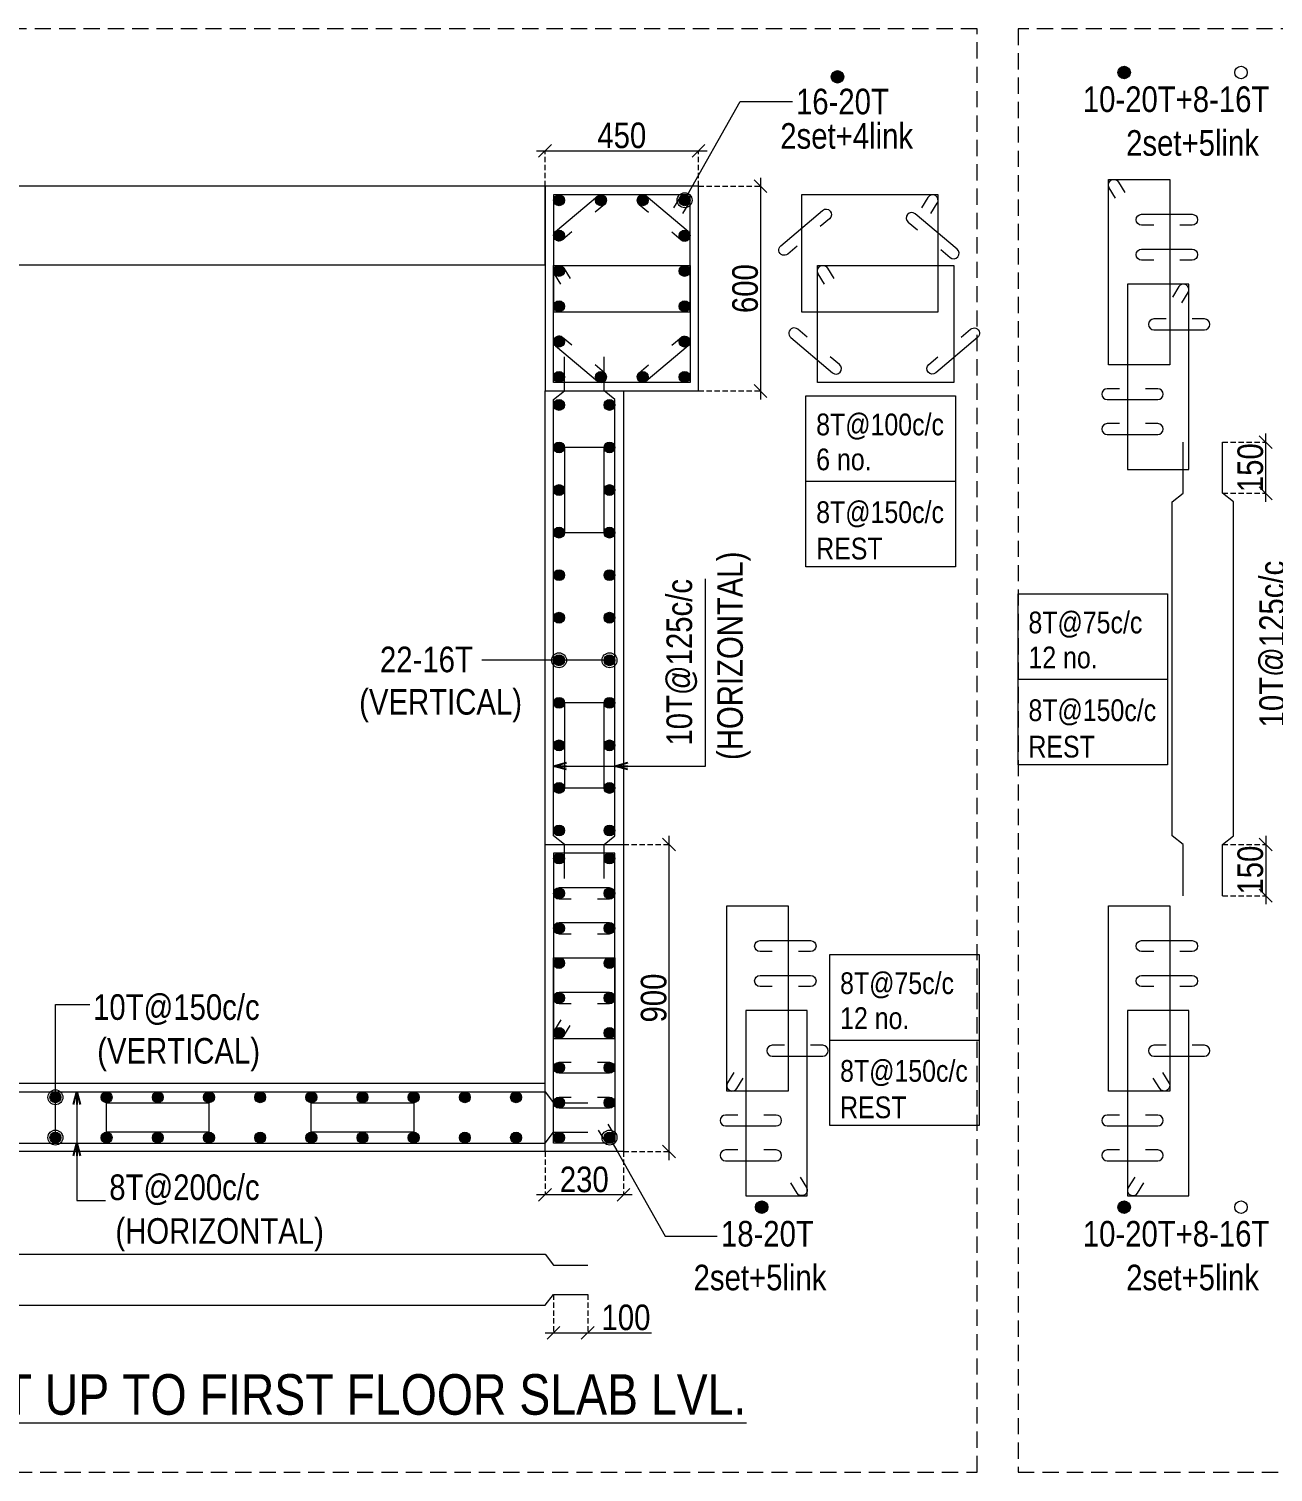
# Model space of a CAD drawing. Header units: millimetres. Extents: x 1112055 to 3390982, y -148532 to 766891.
# Drawn here: x 2249889 to 2264477, y 162042 to 178964 of the extents above; entities that cross this region are included whole.
import ezdxf

# ---------------------------------------------------------------- set-up
doc = ezdxf.new("R2010")
doc.units = ezdxf.units.MM
doc.header["$PDMODE"] = 35
doc.header["$PDSIZE"] = -25
doc.linetypes.add('DASHED2', pattern=[0.375, 0.25, -0.125])
doc.linetypes.add('Hidden', pattern=[9.525, 6.35, -3.175])
for name, color, linetype, lineweight in [('B COL. SIZE DIM', 220, 'Continuous', 25), ('B COLUMN', 1, 'Hidden', 9), ('B P.C.C', 251, 'Continuous', 0), ('B STEEL', 34, 'Continuous', 15), ('B STEEL TEXT', 7, 'Continuous', 15), ('B TITLE BLOCK', 250, 'Continuous', 0)]:
    doc.layers.add(name, color=color, linetype=linetype, lineweight=lineweight)
doc.styles.add('ARIAL', font='arial.ttf')
doc.styles.add('dim inside', font='romans.shx', dxfattribs={"width": 0.8, "height": 125})
doc.styles.add('SWINC', font='swissc.ttf')
doc.dimstyles.new('DIM 1', dxfattribs={"dimscale": 0, "dimtxt": 230, "dimasz": 150, "dimexe": 0.18, "dimexo": 0.0625, "dimgap": 0.5, "dimtad": 1, "dimdec": 0, "dimzin": 0, "dimdsep": 46, "dimtxsty": 'ARIAL', "dimblk": 'OBLIQUE', "dimcen": 6, "dimse1": 1, "dimse2": 1, "dimclrd": 256, "dimclrt": 256, "dimadec": 0, "dimazin": 2, "dimtfac": 0.75, "dimtdec": 0, "dimtix": 1, "dimtofl": 0, "dimtmove": 1, "dimatfit": 3, "dimldrblk": 'OPEN30', "dimfxl": 0.18, "dimfrac": 1, "dimtolj": 1, "dimtzin": 0, "dimlwd": -1, "dimarcsym": 0})
doc.dimstyles.new('dim inside', dxfattribs={"dimtxt": 125, "dimasz": 100, "dimexe": 0, "dimexo": 0, "dimgap": 10, "dimtad": 0, "dimdec": 0, "dimzin": 0, "dimdsep": 46, "dimtxsty": 'dim inside', "dimblk": 'SMALL', "dimcen": 0.09, "dimadec": 0, "dimazin": 0, "dimtfac": 1, "dimtdec": 0, "dimtofl": 0, "dimtmove": 0, "dimatfit": 3, "dimfxl": 1, "dimtolj": 1, "dimtzin": 0, "dimarcsym": 2})

# ---------------------------------------------------------------- blocks, each defined once
blk = doc.blocks.new('_Oblique')
at = {"color": 0, "linetype": 'ByBlock', "lineweight": -2}
blk.add_line((-0.5, -0.5), (0.5, 0.5), dxfattribs=at)
blk = doc.blocks.new('*D197')
at = {"layer": 'B COL. SIZE DIM', "color": 250, "linetype": 'DASHED2', "lineweight": 9, "ltscale": 250, "transparency": 16777216}
for p, q in [((2255941, 165801), (2255941, 165294)), ((2256861, 165801), (2256861, 165294))]:
    blk.add_line(p, q, dxfattribs=at)
at = {"layer": 'B COL. SIZE DIM', "color": 250, "lineweight": 9, "ltscale": 250, "transparency": 16777216}
blk.add_line((2256961, 165294), (2255841, 165294), dxfattribs=at)
at = {"layer": 'Defpoints', "color": 0, "ltscale": 250, "transparency": 16777216}
for p in [(2255941, 165801), (2256861, 165801), (2255941, 165294)]:
    blk.add_point(p, dxfattribs=at)
at = {"layer": 'B COL. SIZE DIM', "color": 250, "lineweight": 9, "ltscale": 250, "transparency": 16777216, "xscale": 150, "yscale": 150, "zscale": 150, "rotation": 180}
blk.add_blockref('_Oblique', (2255941, 165294), dxfattribs=at)
at = {"layer": 'B COL. SIZE DIM', "color": 250, "lineweight": 9, "ltscale": 250, "transparency": 16777216, "xscale": 150, "yscale": 150, "zscale": 150}
blk.add_blockref('_Oblique', (2256861, 165294), dxfattribs=at)
at = {"layer": 'B COL. SIZE DIM', "color": 6, "ltscale": 250, "transparency": 16777216, "insert": (2256401, 165473), "char_height": 300, "attachment_point": 5, "style": 'SWINC'}
blk.add_mtext('\\A1;230', dxfattribs=at)
blk = doc.blocks.new('*D198')
at = {"layer": 'B COL. SIZE DIM', "color": 250, "linetype": 'DASHED2', "lineweight": 9, "ltscale": 250, "transparency": 16777216}
for p, q in [((2256861, 169401), (2257395, 169401)), ((2256861, 165801), (2257395, 165801))]:
    blk.add_line(p, q, dxfattribs=at)
at = {"layer": 'B COL. SIZE DIM', "color": 250, "lineweight": 9, "ltscale": 250, "transparency": 16777216}
blk.add_line((2257395, 165701), (2257395, 169501), dxfattribs=at)
at = {"layer": 'Defpoints', "color": 0, "ltscale": 250, "transparency": 16777216}
for p in [(2256861, 169401), (2257395, 169401), (2256861, 165801)]:
    blk.add_point(p, dxfattribs=at)
at = {"layer": 'B COL. SIZE DIM', "color": 250, "lineweight": 9, "ltscale": 250, "transparency": 16777216, "xscale": 150, "yscale": 150, "zscale": 150}
for p, rotation in [((2257395, 169401), 90), ((2257395, 165801), 270)]:
    blk.add_blockref('_Oblique', p, dxfattribs=dict(at, rotation=rotation))
at = {"layer": 'B COL. SIZE DIM', "color": 6, "ltscale": 250, "transparency": 16777216, "insert": (2257216, 167601), "char_height": 300, "attachment_point": 5, "rotation": 90, "style": 'SWINC'}
blk.add_mtext('\\A1;900', dxfattribs=at)
blk = doc.blocks.new('*D423')
at = {"layer": 'B COL. SIZE DIM', "color": 250, "lineweight": 9, "ltscale": 250, "transparency": 16777216}
blk.add_line((2255841, 177535), (2257841, 177535), dxfattribs=at)
at = {"layer": 'B COL. SIZE DIM', "color": 250, "linetype": 'DASHED2', "lineweight": 9, "ltscale": 250, "transparency": 16777216}
for p, q in [((2255941, 177119), (2255941, 177535)), ((2257741, 177119), (2257741, 177535))]:
    blk.add_line(p, q, dxfattribs=at)
at = {"layer": 'Defpoints', "color": 0, "ltscale": 250, "transparency": 16777216}
for p in [(2257741, 177535), (2255941, 177119), (2257741, 177119)]:
    blk.add_point(p, dxfattribs=at)
at = {"layer": 'B COL. SIZE DIM', "color": 250, "lineweight": 9, "ltscale": 250, "transparency": 16777216, "xscale": 150, "yscale": 150, "zscale": 150, "rotation": 180}
blk.add_blockref('_Oblique', (2255941, 177535), dxfattribs=at)
at = {"layer": 'B COL. SIZE DIM', "color": 250, "lineweight": 9, "ltscale": 250, "transparency": 16777216, "xscale": 150, "yscale": 150, "zscale": 150}
blk.add_blockref('_Oblique', (2257741, 177535), dxfattribs=at)
at = {"layer": 'B COL. SIZE DIM', "color": 6, "ltscale": 250, "transparency": 16777216, "insert": (2256841, 177714), "char_height": 300, "attachment_point": 5, "style": 'SWINC'}
blk.add_mtext('\\A1;450', dxfattribs=at)
blk = doc.blocks.new('*D424')
at = {"layer": 'B COL. SIZE DIM', "color": 250, "lineweight": 9, "ltscale": 250, "transparency": 16777216}
blk.add_line((2258467, 177219), (2258467, 174619), dxfattribs=at)
at = {"layer": 'B COL. SIZE DIM', "color": 250, "linetype": 'DASHED2', "lineweight": 9, "ltscale": 250, "transparency": 16777216}
for p, q in [((2257741, 177119), (2258467, 177119)), ((2257741, 174719), (2258467, 174719))]:
    blk.add_line(p, q, dxfattribs=at)
at = {"layer": 'Defpoints', "color": 0, "ltscale": 250, "transparency": 16777216}
for p in [(2257741, 177119), (2257741, 174719), (2258467, 174719)]:
    blk.add_point(p, dxfattribs=at)
at = {"layer": 'B COL. SIZE DIM', "color": 250, "lineweight": 9, "ltscale": 250, "transparency": 16777216, "xscale": 150, "yscale": 150, "zscale": 150}
for p, rotation in [((2258467, 177119), 90), ((2258467, 174719), 270)]:
    blk.add_blockref('_Oblique', p, dxfattribs=dict(at, rotation=rotation))
at = {"layer": 'B COL. SIZE DIM', "color": 6, "ltscale": 250, "transparency": 16777216, "insert": (2258288, 175919), "char_height": 300, "attachment_point": 5, "rotation": 90, "style": 'SWINC'}
blk.add_mtext('\\A1;600', dxfattribs=at)
blk = doc.blocks.new('_Open30')
at = {"color": 0, "linetype": 'ByBlock', "lineweight": -2}
for p, q in [((-1, 0.27), (0, 0)), ((0, 0), (-1, -0.27)), ((0, 0), (-1, 0))]:
    blk.add_line(p, q, dxfattribs=at)
blk = doc.blocks.new('*D199')
at = {"layer": 'B COL. SIZE DIM', "color": 250, "linetype": 'DASHED2', "lineweight": 9, "ltscale": 250, "transparency": 16777216}
for p, q in [((2256041, 164127), (2256041, 163676)), ((2256441, 164127), (2256441, 163676))]:
    blk.add_line(p, q, dxfattribs=at)
at = {"layer": 'B COL. SIZE DIM', "color": 250, "lineweight": 9, "ltscale": 250, "transparency": 16777216}
for p, q in [((2255941, 163676), (2256441, 163676)), ((2256441, 163676), (2257189, 163676))]:
    blk.add_line(p, q, dxfattribs=at)
at = {"layer": 'Defpoints', "color": 0, "ltscale": 250, "transparency": 16777216}
for p in [(2256041, 164127), (2256441, 164127), (2256441, 163676)]:
    blk.add_point(p, dxfattribs=at)
at = {"layer": 'B COL. SIZE DIM', "color": 250, "lineweight": 9, "ltscale": 250, "transparency": 16777216, "xscale": 150, "yscale": 150, "zscale": 150, "rotation": 180}
blk.add_blockref('_Oblique', (2256041, 163676), dxfattribs=at)
at = {"layer": 'B COL. SIZE DIM', "color": 250, "lineweight": 9, "ltscale": 250, "transparency": 16777216, "xscale": 150, "yscale": 150, "zscale": 150}
blk.add_blockref('_Oblique', (2256441, 163676), dxfattribs=at)
at = {"layer": 'B COL. SIZE DIM', "color": 6, "ltscale": 250, "transparency": 16777216, "insert": (2256890, 163855), "char_height": 300, "attachment_point": 5, "style": 'SWINC'}
blk.add_mtext('\\A1;100', dxfattribs=at)
blk = doc.blocks.new('*D190')
at = {"layer": 'B COL. SIZE DIM', "color": 250, "linetype": 'DASHED2', "lineweight": 9, "ltscale": 250, "transparency": 16777216}
for p, q in [((2263885, 169401), (2264390, 169401)), ((2263885, 168801), (2264390, 168801))]:
    blk.add_line(p, q, dxfattribs=at)
at = {"layer": 'B COL. SIZE DIM', "color": 250, "lineweight": 9, "ltscale": 250, "transparency": 16777216}
blk.add_line((2264390, 169501), (2264390, 168701), dxfattribs=at)
at = {"layer": 'Defpoints', "color": 0, "ltscale": 250, "transparency": 16777216}
for p in [(2263885, 169401), (2263885, 168801), (2264390, 168801)]:
    blk.add_point(p, dxfattribs=at)
at = {"layer": 'B COL. SIZE DIM', "color": 250, "lineweight": 9, "ltscale": 250, "transparency": 16777216, "xscale": 150, "yscale": 150, "zscale": 150}
for p, rotation in [((2264390, 169401), 90), ((2264390, 168801), 270)]:
    blk.add_blockref('_Oblique', p, dxfattribs=dict(at, rotation=rotation))
at = {"layer": 'B COL. SIZE DIM', "color": 6, "ltscale": 250, "transparency": 16777216, "insert": (2264211, 169101), "char_height": 300, "attachment_point": 5, "rotation": 90, "style": 'SWINC'}
blk.add_mtext('\\A1;150', dxfattribs=at)
blk = doc.blocks.new('*D191')
at = {"layer": 'B COL. SIZE DIM', "color": 250, "lineweight": 9, "ltscale": 250, "transparency": 16777216}
blk.add_line((2264390, 173419), (2264390, 174219), dxfattribs=at)
at = {"layer": 'B COL. SIZE DIM', "color": 250, "linetype": 'DASHED2', "lineweight": 9, "ltscale": 250, "transparency": 16777216}
for p, q in [((2263885, 174119), (2264390, 174119)), ((2263885, 173519), (2264390, 173519))]:
    blk.add_line(p, q, dxfattribs=at)
at = {"layer": 'Defpoints', "color": 0, "ltscale": 250, "transparency": 16777216}
for p in [(2263885, 174119), (2264390, 174119), (2263885, 173519)]:
    blk.add_point(p, dxfattribs=at)
at = {"layer": 'B COL. SIZE DIM', "color": 250, "lineweight": 9, "ltscale": 250, "transparency": 16777216, "xscale": 150, "yscale": 150, "zscale": 150}
for p, rotation in [((2264390, 174119), 90), ((2264390, 173519), 270)]:
    blk.add_blockref('_Oblique', p, dxfattribs=dict(at, rotation=rotation))
at = {"layer": 'B COL. SIZE DIM', "color": 6, "ltscale": 250, "transparency": 16777216, "insert": (2264211, 173819), "char_height": 300, "attachment_point": 5, "rotation": 90, "style": 'SWINC'}
blk.add_mtext('\\A1;150', dxfattribs=at)

msp = doc.modelspace()

# ---------------------------------------------------------------- hatches: boundary and pattern name
at = {"layer": 'B STEEL', "lineweight": 13}
h = msp.add_hatch(color=256, dxfattribs=at)
h.dxf.hatch_style = 1
edge = h.paths.add_edge_path()
edge.add_arc((2259370.5, 178401.7), 73.3, 0, 360)
h = msp.add_hatch(color=256, dxfattribs=at)
h.dxf.hatch_style = 1
edge = h.paths.add_edge_path()
edge.add_arc((2262730.1, 178452), 73.3, 0, 360)
at = {"layer": 'B STEEL', "lineweight": 9, "ltscale": 0.5}
h = msp.add_hatch(color=34, dxfattribs=at)
edge = h.paths.add_edge_path()
edge.add_arc((2256105.2, 176955.3), 64, 360, 720, ccw=False)
h = msp.add_hatch(color=34, dxfattribs=at)
edge = h.paths.add_edge_path()
edge.add_arc((2256595.8, 176955.3), 64, -180, 180)
h = msp.add_hatch(color=34, dxfattribs=at)
edge = h.paths.add_edge_path()
edge.add_arc((2257086.5, 176955.3), 64, -180, 180)
h = msp.add_hatch(color=34, dxfattribs=at)
edge = h.paths.add_edge_path()
edge.add_arc((2257577.1, 176955.3), 64, -180, 180)
h = msp.add_hatch(color=34, dxfattribs=at)
edge = h.paths.add_edge_path()
edge.add_arc((2256105.2, 176540.9), 64, -360, 0)
h = msp.add_hatch(color=34, dxfattribs=at)
edge = h.paths.add_edge_path()
edge.add_arc((2257577.1, 176540.9), 64, 180, 540, ccw=False)
h = msp.add_hatch(color=34, dxfattribs=at)
edge = h.paths.add_edge_path()
edge.add_arc((2256105.2, 176126.5), 64, -360, 0)
h = msp.add_hatch(color=34, dxfattribs=at)
edge = h.paths.add_edge_path()
edge.add_arc((2257577.1, 176126.5), 64, 180, 540, ccw=False)
h = msp.add_hatch(color=34, dxfattribs=at)
edge = h.paths.add_edge_path()
edge.add_arc((2256105.2, 175712.2), 64, -360, 0)
h = msp.add_hatch(color=34, dxfattribs=at)
edge = h.paths.add_edge_path()
edge.add_arc((2257577.1, 175712.2), 64, 180, 540, ccw=False)
h = msp.add_hatch(color=34, dxfattribs=at)
edge = h.paths.add_edge_path()
edge.add_arc((2256105.2, 175297.8), 64, -360, 0)
h = msp.add_hatch(color=34, dxfattribs=at)
edge = h.paths.add_edge_path()
edge.add_arc((2257577.1, 175297.8), 64, 180, 540, ccw=False)
h = msp.add_hatch(color=34, dxfattribs=at)
edge = h.paths.add_edge_path()
edge.add_arc((2256105.2, 174883.4), 64, -360, 0)
h = msp.add_hatch(color=34, dxfattribs=at)
edge = h.paths.add_edge_path()
edge.add_arc((2256595.8, 174883.4), 64, 180, 540, ccw=False)
h = msp.add_hatch(color=34, dxfattribs=at)
edge = h.paths.add_edge_path()
edge.add_arc((2257086.5, 174883.4), 64, 180, 540, ccw=False)
h = msp.add_hatch(color=34, dxfattribs=at)
edge = h.paths.add_edge_path()
edge.add_arc((2257577.1, 174883.4), 64, 180, 540, ccw=False)
h = msp.add_hatch(color=34, dxfattribs=at)
edge = h.paths.add_edge_path()
edge.add_arc((2256105.2, 174555.3), 64, -360, 0)
h = msp.add_hatch(color=34, dxfattribs=at)
edge = h.paths.add_edge_path()
edge.add_arc((2256697.1, 174555.3), 64, 180, 540, ccw=False)
h = msp.add_hatch(color=34, dxfattribs=at)
edge = h.paths.add_edge_path()
edge.add_arc((2256105.2, 174056.3), 64, 360, 720, ccw=False)
h = msp.add_hatch(color=34, dxfattribs=at)
edge = h.paths.add_edge_path()
edge.add_arc((2256697.1, 174056.3), 64, -180, 180)
h = msp.add_hatch(color=34, dxfattribs=at)
edge = h.paths.add_edge_path()
edge.add_arc((2256105.2, 173557.3), 64, 360, 720, ccw=False)
h = msp.add_hatch(color=34, dxfattribs=at)
edge = h.paths.add_edge_path()
edge.add_arc((2256697.1, 173557.3), 64, -180, 180)
h = msp.add_hatch(color=34, dxfattribs=at)
edge = h.paths.add_edge_path()
edge.add_arc((2256105.2, 173058.3), 64, 360, 720, ccw=False)
h = msp.add_hatch(color=34, dxfattribs=at)
edge = h.paths.add_edge_path()
edge.add_arc((2256697.1, 173058.3), 64, -180, 180)
h = msp.add_hatch(color=34, dxfattribs=at)
edge = h.paths.add_edge_path()
edge.add_arc((2256105.2, 172559.3), 64, 360, 720, ccw=False)
h = msp.add_hatch(color=34, dxfattribs=at)
edge = h.paths.add_edge_path()
edge.add_arc((2256697.1, 172559.3), 64, -180, 180)
h = msp.add_hatch(color=34, dxfattribs=at)
edge = h.paths.add_edge_path()
edge.add_arc((2256105.2, 172060.3), 64, 360, 720, ccw=False)
h = msp.add_hatch(color=34, dxfattribs=at)
edge = h.paths.add_edge_path()
edge.add_arc((2256697.1, 172060.3), 64, -180, 180)
h = msp.add_hatch(color=34, dxfattribs=at)
edge = h.paths.add_edge_path()
edge.add_arc((2256105.2, 171561.3), 64, 360, 720, ccw=False)
h = msp.add_hatch(color=34, dxfattribs=at)
edge = h.paths.add_edge_path()
edge.add_arc((2256697.1, 171561.3), 64, -180, 180)
h = msp.add_hatch(color=34, dxfattribs=at)
edge = h.paths.add_edge_path()
edge.add_arc((2256105.2, 171062.3), 64, 360, 720, ccw=False)
h = msp.add_hatch(color=34, dxfattribs=at)
edge = h.paths.add_edge_path()
edge.add_arc((2256697.1, 171062.3), 64, -180, 180)
h = msp.add_hatch(color=34, dxfattribs=at)
edge = h.paths.add_edge_path()
edge.add_arc((2256105.2, 170563.4), 64, 360, 720, ccw=False)
h = msp.add_hatch(color=34, dxfattribs=at)
edge = h.paths.add_edge_path()
edge.add_arc((2256697.1, 170563.4), 64, -180, 180)
h = msp.add_hatch(color=34, dxfattribs=at)
edge = h.paths.add_edge_path()
edge.add_arc((2256105.2, 170064.4), 64, 360, 720, ccw=False)
h = msp.add_hatch(color=34, dxfattribs=at)
edge = h.paths.add_edge_path()
edge.add_arc((2256697.1, 170064.4), 64, -180, 180)
h = msp.add_hatch(color=34, dxfattribs=at)
edge = h.paths.add_edge_path()
edge.add_arc((2256105.2, 169565.4), 64, 360, 720, ccw=False)
h = msp.add_hatch(color=34, dxfattribs=at)
edge = h.paths.add_edge_path()
edge.add_arc((2256697.1, 169565.4), 64, -180, 180)
h = msp.add_hatch(color=34, dxfattribs=at)
edge = h.paths.add_edge_path()
edge.add_arc((2256105.2, 169237.3), 64, 360, 720, ccw=False)
h = msp.add_hatch(color=34, dxfattribs=at)
edge = h.paths.add_edge_path()
edge.add_arc((2256697.1, 169237.3), 64, -180, 180)
at = {"layer": 'B STEEL', "lineweight": 30}
h = msp.add_hatch(color=34, dxfattribs=at)
edge = h.paths.add_edge_path()
edge.add_arc((2256105.2, 168828.3), 64, 0, 360)
h = msp.add_hatch(color=34, dxfattribs=at)
edge = h.paths.add_edge_path()
edge.add_arc((2256697.1, 168828.3), 64, 0, 360)
h = msp.add_hatch(color=34, dxfattribs=at)
edge = h.paths.add_edge_path()
edge.add_arc((2256105.2, 168419.3), 64, 0, 360)
h = msp.add_hatch(color=34, dxfattribs=at)
edge = h.paths.add_edge_path()
edge.add_arc((2256697.1, 168419.3), 64, 0, 360)
h = msp.add_hatch(color=34, dxfattribs=at)
edge = h.paths.add_edge_path()
edge.add_arc((2256105.2, 168010.3), 64, 0, 360)
h = msp.add_hatch(color=34, dxfattribs=at)
edge = h.paths.add_edge_path()
edge.add_arc((2256697.1, 168010.3), 64, 0, 360)
h = msp.add_hatch(color=34, dxfattribs=at)
edge = h.paths.add_edge_path()
edge.add_arc((2256105.2, 167601.3), 64, 0, 360)
h = msp.add_hatch(color=34, dxfattribs=at)
edge = h.paths.add_edge_path()
edge.add_arc((2256697.1, 167601.3), 64, 0, 360)
h = msp.add_hatch(color=34, dxfattribs=at)
edge = h.paths.add_edge_path()
edge.add_arc((2256105.2, 167192.3), 64, 0, 360)
h = msp.add_hatch(color=34, dxfattribs=at)
edge = h.paths.add_edge_path()
edge.add_arc((2256697.1, 167192.3), 64, 0, 360)
h = msp.add_hatch(color=34, dxfattribs=at)
edge = h.paths.add_edge_path()
edge.add_arc((2256105.2, 166783.3), 64, 0, 360)
h = msp.add_hatch(color=34, dxfattribs=at)
edge = h.paths.add_edge_path()
edge.add_arc((2256697.1, 166783.3), 64, 0, 360)
at = {"layer": 'B STEEL', "lineweight": 9, "ltscale": 0.5}
h = msp.add_hatch(color=34, dxfattribs=at)
edge = h.paths.add_edge_path()
edge.add_arc((2250201.1, 166437.3), 64, 180, 540, ccw=False)
h = msp.add_hatch(color=34, dxfattribs=at)
edge = h.paths.add_edge_path()
edge.add_arc((2250801.1, 166437.3), 64, 0, 360)
h = msp.add_hatch(color=34, dxfattribs=at)
edge = h.paths.add_edge_path()
edge.add_arc((2251401.1, 166437.3), 64, 0, 360)
h = msp.add_hatch(color=34, dxfattribs=at)
edge = h.paths.add_edge_path()
edge.add_arc((2252001.1, 166437.3), 64, 180, 540, ccw=False)
h = msp.add_hatch(color=34, dxfattribs=at)
edge = h.paths.add_edge_path()
edge.add_arc((2252601.1, 166437.3), 64, 0, 360)
h = msp.add_hatch(color=34, dxfattribs=at)
edge = h.paths.add_edge_path()
edge.add_arc((2253201.1, 166437.3), 64, 0, 360)
h = msp.add_hatch(color=34, dxfattribs=at)
edge = h.paths.add_edge_path()
edge.add_arc((2253801.1, 166437.3), 64, 0, 360)
h = msp.add_hatch(color=34, dxfattribs=at)
edge = h.paths.add_edge_path()
edge.add_arc((2254401.1, 166437.3), 64, 0, 360)
h = msp.add_hatch(color=34, dxfattribs=at)
edge = h.paths.add_edge_path()
edge.add_arc((2255001.1, 166437.3), 64, 0, 360)
h = msp.add_hatch(color=34, dxfattribs=at)
edge = h.paths.add_edge_path()
edge.add_arc((2255601.1, 166437.3), 64, 0, 360)
at = {"layer": 'B STEEL', "lineweight": 30}
h = msp.add_hatch(color=34, dxfattribs=at)
edge = h.paths.add_edge_path()
edge.add_arc((2256105.2, 166374.4), 64, 0, 360)
h = msp.add_hatch(color=34, dxfattribs=at)
edge = h.paths.add_edge_path()
edge.add_arc((2256697.1, 166374.4), 64, 0, 360)
at = {"layer": 'B STEEL', "lineweight": 9, "ltscale": 0.5}
h = msp.add_hatch(color=34, dxfattribs=at)
edge = h.paths.add_edge_path()
edge.add_arc((2250201.1, 165965.4), 64, 180, 540, ccw=False)
h = msp.add_hatch(color=34, dxfattribs=at)
edge = h.paths.add_edge_path()
edge.add_arc((2250801.1, 165965.4), 64, 0, 360)
h = msp.add_hatch(color=34, dxfattribs=at)
edge = h.paths.add_edge_path()
edge.add_arc((2251401.1, 165965.4), 64, 0, 360)
h = msp.add_hatch(color=34, dxfattribs=at)
edge = h.paths.add_edge_path()
edge.add_arc((2252001.1, 165965.4), 64, 180, 540, ccw=False)
h = msp.add_hatch(color=34, dxfattribs=at)
edge = h.paths.add_edge_path()
edge.add_arc((2252601.1, 165965.4), 64, 0, 360)
h = msp.add_hatch(color=34, dxfattribs=at)
edge = h.paths.add_edge_path()
edge.add_arc((2253201.1, 165965.4), 64, 0, 360)
h = msp.add_hatch(color=34, dxfattribs=at)
edge = h.paths.add_edge_path()
edge.add_arc((2253801.1, 165965.4), 64, 0, 360)
h = msp.add_hatch(color=34, dxfattribs=at)
edge = h.paths.add_edge_path()
edge.add_arc((2254401.1, 165965.4), 64, 0, 360)
h = msp.add_hatch(color=34, dxfattribs=at)
edge = h.paths.add_edge_path()
edge.add_arc((2255001.1, 165965.4), 64, 0, 360)
h = msp.add_hatch(color=34, dxfattribs=at)
edge = h.paths.add_edge_path()
edge.add_arc((2255601.1, 165965.4), 64, 0, 360)
h = msp.add_hatch(color=34, dxfattribs=at)
edge = h.paths.add_edge_path()
edge.add_arc((2256105.2, 165965.4), 64, 0, 360)
h = msp.add_hatch(color=34, dxfattribs=at)
edge = h.paths.add_edge_path()
edge.add_arc((2256697.1, 165965.4), 64, 540, 900, ccw=False)
at = {"layer": 'B STEEL', "lineweight": 13}
h = msp.add_hatch(color=256, dxfattribs=at)
h.dxf.hatch_style = 1
edge = h.paths.add_edge_path()
edge.add_arc((2258480.9, 165149.7), 73.3, 0, 360)
h = msp.add_hatch(color=256, dxfattribs=at)
h.dxf.hatch_style = 1
edge = h.paths.add_edge_path()
edge.add_arc((2262730.1, 165149.7), 73.3, 0, 360)

# ---------------------------------------------------------------- linework, layer by layer
at = {"layer": 'B COLUMN', "color": 1, "linetype": 'ByBlock', "lineweight": 20}
for points in [[(2255941.1, 174719.3), (2256861.1, 174719.3), (2256861.1, 165801.3), (2245941.1, 165801.3), (2245941.1, 177119.3), (2246861.1, 177119.3), (2246861.1, 166601.3), (2255941.1, 166601.3)], [(2246861.1, 176199.3), (2255941.1, 176199.3), (2255941.1, 177119.3), (2246861.1, 177119.3)], [(2255941.1, 174719.3), (2257741.1, 174719.3), (2257741.1, 177119.3), (2255941.1, 177119.3)], [(2255941.1, 169401.3), (2256861.1, 169401.3), (2256861.1, 165801.3), (2255941.1, 165801.3)]]:
    msp.add_lwpolyline(points, close=True, dxfattribs=at)
at = {"layer": 'B P.C.C', "color": 250, "lineweight": 0, "ltscale": 30}
for p, q in [((2258998.7, 173660.2), (2260751.8, 173660.2)), ((2261487.1, 171337.9), (2263240.2, 171337.9)), ((2259278.9, 167109), (2261032.1, 167109))]:
    msp.add_line(p, q, dxfattribs=at)
at = {"layer": 'B P.C.C', "color": 250, "linetype": 'Hidden', "lineweight": 0, "ltscale": 30}
for points in [[(2241735.6, 162042.5), (2261007.4, 162042.5), (2261007.4, 178964.3), (2241735.6, 178964.3)], [(2261487.1, 162042.5), (2280758.9, 162042.5), (2280758.9, 178964.3), (2261487.1, 178964.3)]]:
    msp.add_lwpolyline(points, close=True, dxfattribs=at)
at = {"layer": 'B P.C.C', "color": 250, "lineweight": 0, "ltscale": 30}
for points in [[(2258998.7, 174662.8), (2260751.8, 174662.8), (2260751.8, 172657.6), (2258998.7, 172657.6)], [(2261487.1, 172340.5), (2263240.2, 172340.5), (2263240.2, 170335.3), (2261487.1, 170335.3)], [(2259278.9, 168111.6), (2261032.1, 168111.6), (2261032.1, 166106.4), (2259278.9, 166106.4)]]:
    msp.add_lwpolyline(points, close=True, dxfattribs=at)
at = {"layer": 'B STEEL', "lineweight": 13}
for points in [[(2263265.9, 175026.2), (2262545.9, 175026.2), (2262545.9, 177199.2), (2263265.9, 177199.2)], [(2263489.9, 175972.3), (2262769.9, 175972.3), (2262769.9, 173799.2), (2263489.9, 173799.2)], [(2256041.1, 167128.3), (2256761.1, 167128.3), (2256761.1, 169301.3), (2256041.1, 169301.3)], [(2258791.9, 166510.2), (2258071.9, 166510.2), (2258071.9, 168683.3), (2258791.9, 168683.3)], [(2263265.9, 166510.2), (2262545.9, 166510.2), (2262545.9, 168683.3), (2263265.9, 168683.3)], [(2256041.1, 168074.4), (2256761.1, 168074.4), (2256761.1, 165901.3), (2256041.1, 165901.3)], [(2259015.8, 167456.3), (2258295.8, 167456.3), (2258295.8, 165283.3), (2259015.8, 165283.3)], [(2263489.9, 167456.3), (2262769.9, 167456.3), (2262769.9, 165283.3), (2263489.9, 165283.3)]]:
    msp.add_lwpolyline(points, close=True, dxfattribs=at)
at = {"layer": 'B STEEL', "color": 34, "lineweight": 9, "ltscale": 0.5}
for points in [[(2262630.2, 176980.2), (2262555.4, 177101.7, -1), (2262664.5, 177168.8), (2262739.2, 177047.3)], [(2256255.5, 176584.1), (2256146.5, 176492, -1), (2256063.9, 176589.8), (2256554.5, 177004.2, -1), (2256637.1, 176906.4), (2256528.1, 176814.4)], [(2257426.8, 176584.1), (2257535.8, 176492, 1), (2257618.4, 176589.8), (2257127.8, 177004.2, 1), (2257045.2, 176906.4), (2257154.1, 176814.4)], [(2257556.9, 176800.3), (2257631.6, 176921.8, 1), (2257522.6, 176988.9), (2257447.8, 176867.4)], [(2260465.1, 176800.3), (2260539.9, 176921.8, 1), (2260430.8, 176988.9), (2260356.1, 176867.4)], [(2258895.6, 176416.2), (2258786.7, 176324.2, -1), (2258704, 176422), (2259194.7, 176836.4, -1), (2259277.3, 176738.6), (2259168.3, 176646.6)], [(2260580.4, 176376.9), (2260689.4, 176284.8, 1), (2260772, 176382.6), (2260281.3, 176797, 1), (2260198.7, 176699.2), (2260307.7, 176607.2)], [(2263078.6, 176662.2), (2262936, 176662.2, -1), (2262936, 176790.2), (2263527.9, 176790.2, -1), (2263527.9, 176662.2), (2263385.3, 176662.2)], [(2263078.6, 176253.2), (2262936, 176253.2, -1), (2262936, 176381.3), (2263527.9, 176381.3, -1), (2263527.9, 176253.2), (2263385.3, 176253.2)], [(2256125.4, 175971.5), (2256050.6, 176093, -1), (2256159.7, 176160.1), (2256234.5, 176038.6)], [(2259218.4, 175971.5), (2259143.6, 176093, -1), (2259252.7, 176160.1), (2259327.4, 176038.6)], [(2263405.6, 175753.2), (2263480.4, 175874.7, 1), (2263371.4, 175941.8), (2263296.6, 175820.3)], [(2263222.1, 175563.3), (2263079.5, 175563.3, 1), (2263079.5, 175435.2), (2263671.5, 175435.2, 1), (2263671.5, 175563.3), (2263528.8, 175563.3)], [(2256255.5, 175254.6), (2256146.5, 175346.7, 1), (2256063.9, 175248.8), (2256554.5, 174834.5, 1), (2256637.1, 174932.3), (2256528.1, 175024.3)], [(2257426.8, 175254.6), (2257535.8, 175346.7, -1), (2257618.4, 175248.8), (2257127.8, 174834.5, -1), (2257045.2, 174932.3), (2257154.1, 175024.3)], [(2259013.1, 175350.3), (2258904.1, 175442.4, 1), (2258821.5, 175344.5), (2259312.2, 174930.2, 1), (2259394.8, 175028), (2259285.8, 175120)], [(2260820.9, 175350.3), (2260929.9, 175442.4, -1), (2261012.5, 175344.5), (2260521.9, 174930.2, -1), (2260439.2, 175028), (2260548.2, 175120)], [(2262675.4, 174745.3), (2262532.8, 174745.3, 1), (2262532.8, 174617.2), (2263124.7, 174617.2, 1), (2263124.7, 174745.3), (2262982.1, 174745.3)], [(2262675.4, 174336.3), (2262532.8, 174336.3, 1), (2262532.8, 174208.2), (2263124.7, 174208.2, 1), (2263124.7, 174336.3), (2262982.1, 174336.3)], [(2256554.5, 168764.3), (2256697.1, 168764.3, 1), (2256697.1, 168892.3), (2256105.2, 168892.3, 1), (2256105.2, 168764.3), (2256247.8, 168764.3)], [(2256554.5, 168355.3), (2256697.1, 168355.3, 1), (2256697.1, 168483.3), (2256105.2, 168483.3, 1), (2256105.2, 168355.3), (2256247.8, 168355.3)], [(2258604.6, 168146.2), (2258461.9, 168146.2, -1), (2258461.9, 168274.3), (2259053.9, 168274.3, -1), (2259053.9, 168146.2), (2258911.2, 168146.2)], [(2263078.6, 168146.2), (2262936, 168146.2, -1), (2262936, 168274.3), (2263527.9, 168274.3, -1), (2263527.9, 168146.2), (2263385.3, 168146.2)], [(2258604.6, 167737.2), (2258461.9, 167737.2, -1), (2258461.9, 167865.3), (2259053.9, 167865.3, -1), (2259053.9, 167737.2), (2258911.2, 167737.2)], [(2263078.6, 167737.2), (2262936, 167737.2, -1), (2262936, 167865.3), (2263527.9, 167865.3, -1), (2263527.9, 167737.2), (2263385.3, 167737.2)], [(2256554.5, 167537.3), (2256697.1, 167537.3, 1), (2256697.1, 167665.4), (2256105.2, 167665.4, 1), (2256105.2, 167537.3), (2256247.8, 167537.3)], [(2256125.4, 167347.4), (2256050.6, 167225.9, 1), (2256159.7, 167158.8), (2256234.5, 167280.3)], [(2258748.1, 167047.3), (2258605.4, 167047.3, 1), (2258605.4, 166919.2), (2259197.4, 166919.2, 1), (2259197.4, 167047.3), (2259054.8, 167047.3)], [(2263222.1, 167047.3), (2263079.5, 167047.3, 1), (2263079.5, 166919.2), (2263671.5, 166919.2, 1), (2263671.5, 167047.3), (2263528.8, 167047.3)], [(2256554.5, 166847.4), (2256697.1, 166847.4, -1), (2256697.1, 166719.3), (2256105.2, 166719.3, -1), (2256105.2, 166847.4), (2256247.8, 166847.4)], [(2258156.1, 166729.3), (2258081.4, 166607.8, 1), (2258190.4, 166540.7), (2258265.2, 166662.2)], [(2263181.7, 166729.3), (2263256.4, 166607.8, -1), (2263147.4, 166540.7), (2263072.6, 166662.2)], [(2256554.5, 166438.4), (2256697.1, 166438.4, -1), (2256697.1, 166310.3), (2256105.2, 166310.3, -1), (2256105.2, 166438.4), (2256247.8, 166438.4)], [(2258201.3, 166229.3), (2258058.7, 166229.3, 1), (2258058.7, 166101.2), (2258650.7, 166101.2, 1), (2258650.7, 166229.3), (2258508, 166229.3)], [(2262675.4, 166229.3), (2262532.8, 166229.3, 1), (2262532.8, 166101.2), (2263124.7, 166101.2, 1), (2263124.7, 166229.3), (2262982.1, 166229.3)], [(2256676.9, 166120.4), (2256751.6, 165998.9, -1), (2256642.6, 165931.8), (2256567.8, 166053.3)], [(2258201.3, 165820.3), (2258058.7, 165820.3, 1), (2258058.7, 165692.3), (2258650.7, 165692.3, 1), (2258650.7, 165820.3), (2258508, 165820.3)], [(2262675.4, 165820.3), (2262532.8, 165820.3, 1), (2262532.8, 165692.3), (2263124.7, 165692.3, 1), (2263124.7, 165820.3), (2262982.1, 165820.3)], [(2258931.6, 165502.3), (2259006.3, 165380.8, -1), (2258897.3, 165313.7), (2258822.5, 165435.2)], [(2262854.2, 165502.3), (2262779.4, 165380.8, 1), (2262888.4, 165313.7), (2262963.2, 165435.2)]]:
    msp.add_lwpolyline(points, format="xyb", dxfattribs=at)
for points in [[(2256041.1, 175648.1), (2257641.1, 175648.1), (2257641.1, 177019.3), (2256041.1, 177019.3)], [(2258949.4, 175648.1), (2260549.4, 175648.1), (2260549.4, 177019.3), (2258949.4, 177019.3)], [(2256041.1, 176190.6), (2257641.1, 176190.6), (2257641.1, 174819.3), (2256041.1, 174819.3)], [(2259134.1, 176190.6), (2260734.1, 176190.6), (2260734.1, 174819.3), (2259134.1, 174819.3)]]:
    msp.add_lwpolyline(points, close=True, dxfattribs=at)
at = {"layer": 'B STEEL', "lineweight": 13}
for points in [[(2256169.2, 169001.3), (2256169.2, 169401.3), (2256041.1, 169501.3), (2256041.1, 174619.3), (2256169.2, 174719.3), (2256169.2, 175119.3)], [(2256633.1, 169001.3), (2256633.1, 169401.3), (2256761.1, 169501.3), (2256761.1, 174619.3), (2256633.1, 174719.3), (2256633.1, 175119.3)], [(2263421.4, 168801.3), (2263421.4, 169401.3), (2263293.3, 169501.3), (2263293.3, 173419.3), (2263421.4, 173519.3), (2263421.4, 174119.3)], [(2263885.3, 168801.3), (2263885.3, 169401.3), (2264013.3, 169501.3), (2264013.3, 173419.3), (2263885.3, 173519.3), (2263885.3, 174119.3)], [(2246361.1, 166373.3), (2246761.1, 166373.3), (2246861.1, 166501.3), (2255941.1, 166501.3), (2256041.1, 166373.3), (2256441.1, 166373.3)], [(2246361.1, 166029.4), (2246761.1, 166029.4), (2246861.1, 165901.3), (2255941.1, 165901.3), (2256041.1, 166029.4), (2256441.1, 166029.4)], [(2246361.1, 164470.5), (2246761.1, 164470.5), (2246861.1, 164598.6), (2255941.1, 164598.6), (2256041.1, 164470.5), (2256441.1, 164470.5)], [(2246361.1, 164126.6), (2246761.1, 164126.6), (2246861.1, 163998.6), (2255941.1, 163998.6), (2256041.1, 164126.6), (2256441.1, 164126.6)]]:
    msp.add_lwpolyline(points, dxfattribs=at)
at = {"layer": 'B STEEL', "color": 3, "lineweight": 13}
for points in [[(2256633.1, 174056.3), (2256169.2, 174056.3), (2256169.2, 173058.3), (2256633.1, 173058.3)], [(2256633.1, 171062.3), (2256169.2, 171062.3), (2256169.2, 170064.4), (2256633.1, 170064.4)], [(2252001.1, 166373.3), (2252001.1, 166029.4), (2250801.1, 166029.4), (2250801.1, 166373.3)], [(2254401.1, 166373.3), (2254401.1, 166029.4), (2253201.1, 166029.4), (2253201.1, 166373.3)]]:
    msp.add_lwpolyline(points, close=True, dxfattribs=at)
at = {"layer": 'B STEEL', "lineweight": 13}
for centre in [(2259370.5, 178401.7), (2262730.1, 178452), (2264101.1, 178452), (2258480.9, 165149.7), (2262730.1, 165149.7), (2264101.1, 165149.7)]:
    msp.add_circle(centre, 73.3, dxfattribs=at)
at = {"layer": 'B STEEL', "color": 34, "lineweight": 9, "ltscale": 0.5}
for centre in [(2256105.2, 176955.3), (2256595.8, 176955.3), (2257086.5, 176955.3), (2257577.1, 176955.3), (2256105.2, 176540.9), (2257577.1, 176540.9), (2256105.2, 176126.5), (2257577.1, 176126.5), (2256105.2, 175712.2), (2257577.1, 175712.2), (2256105.2, 175297.8), (2257577.1, 175297.8), (2256105.2, 174883.4), (2256595.8, 174883.4), (2257086.5, 174883.4), (2257577.1, 174883.4), (2256105.2, 174555.3), (2256697.1, 174555.3), (2256105.2, 174056.3), (2256697.1, 174056.3), (2256105.2, 173557.3), (2256697.1, 173557.3), (2256105.2, 173058.3), (2256697.1, 173058.3), (2256105.2, 172559.3), (2256697.1, 172559.3), (2256105.2, 172060.3), (2256697.1, 172060.3), (2256105.2, 171561.3), (2256697.1, 171561.3), (2256105.2, 171062.3), (2256697.1, 171062.3), (2256105.2, 170563.4), (2256697.1, 170563.4), (2256105.2, 170064.4), (2256697.1, 170064.4), (2256105.2, 169565.4), (2256697.1, 169565.4), (2256105.2, 169237.3), (2256697.1, 169237.3), (2256105.2, 168828.3), (2256697.1, 168828.3), (2256105.2, 168419.3), (2256697.1, 168419.3), (2256105.2, 168010.3), (2256697.1, 168010.3), (2256105.2, 167601.3), (2256697.1, 167601.3), (2256105.2, 167192.3), (2256697.1, 167192.3), (2256105.2, 166783.3), (2256697.1, 166783.3), (2250201.1, 166437.3), (2250801.1, 166437.3), (2251401.1, 166437.3), (2252001.1, 166437.3), (2252601.1, 166437.3), (2253201.1, 166437.3), (2253801.1, 166437.3), (2254401.1, 166437.3), (2255001.1, 166437.3), (2255601.1, 166437.3), (2256105.2, 166374.4), (2256697.1, 166374.4), (2250201.1, 165965.4), (2250801.1, 165965.4), (2251401.1, 165965.4), (2252001.1, 165965.4), (2252601.1, 165965.4), (2253201.1, 165965.4), (2253801.1, 165965.4), (2254401.1, 165965.4), (2255001.1, 165965.4), (2255601.1, 165965.4), (2256105.2, 165965.4), (2256697.1, 165965.4)]:
    msp.add_circle(centre, 64, dxfattribs=at)

# ---------------------------------------------------------------- texts
at = {"layer": 'B STEEL TEXT', "lineweight": 5, "style": 'SWINC'}
for s, height, p in [('16-20T', 300, (2258883.5, 177962.5)), ('10-20T+8-16T', 300, (2262246.2, 177989.7)), ('2set+4link', 300, (2258699.2, 177559.1)), ('2set+5link', 300, (2262754, 177476.9)), ('8T@100c/c', 255, (2259120.1, 174198.8)), ('6 no.', 255, (2259120.1, 173789.3)), ('8T@150c/c', 255, (2259120.1, 173170.4)), ('REST', 255, (2259120.1, 172743.4)), ('8T@75c/c', 255, (2261608.5, 171876.5)), ('22-16T', 300, (2254006, 171421)), ('12 no.', 255, (2261608.5, 171466.9)), ('(VERTICAL)', 300, (2253762.1, 170923.8)), ('8T@150c/c', 255, (2261608.5, 170848.1)), ('REST', 255, (2261608.5, 170421)), ('8T@75c/c', 255, (2259400.3, 167647.6)), ('10T@150c/c', 300, (2250641.9, 167345.1)), ('12 no.', 255, (2259400.3, 167238.1)), ('(VERTICAL)', 300, (2250691, 166832.3)), ('8T@150c/c', 255, (2259400.3, 166619.2)), ('REST', 255, (2259400.3, 166192.2)), ('8T@200c/c', 300, (2250832.1, 165232.8)), ('(HORIZONTAL)', 300, (2250904.6, 164720)), ('18-20T', 300, (2258003.5, 164687.4)), ('10-20T+8-16T', 300, (2262246.2, 164687.4)), ('2set+5link', 300, (2257683.1, 164174.6)), ('2set+5link', 300, (2262754, 164174.6))]:
    msp.add_text(s, height=height, dxfattribs=at).set_placement(p)
for s, p in [('(HORIZONTAL)', (2258260, 170392.3)), ('10T@125c/c', (2264615.1, 170774.4)), ('10T@125c/c', (2257665.1, 170560.9))]:
    msp.add_text(s, height=300, rotation=90, dxfattribs=at).set_placement(p)
at = {"layer": 'B TITLE BLOCK', "color": 0, "style": 'SWINC'}
msp.add_text('%%UDETAIL OF LIFT UP TO FIRST FLOOR SLAB LVL.', height=475.05, dxfattribs=at).set_placement((2245843.1, 162715.9))

# ---------------------------------------------------------------- dimensions: what is measured, and where the dimension line sits
at = {"layer": 'B COL. SIZE DIM', "color": 250, "ltscale": 250}
dim = msp.add_linear_dim(base=(2257741.1, 177535.1), p1=(2255941.1, 177119.3), p2=(2257741.1, 177119.3), dimstyle='dim inside', override={"dimtxt": 300, "dimasz": 150, "dimgap": 25, "dimtad": 3, "dimlfac": 0.25, "dimtxsty": 'SWINC', "dimblk1": 'Oblique', "dimblk2": 'Oblique', "dimsah": 1, "dimdle": 100, "dimclrd": 250, "dimclre": 250, "dimclrt": 6, "dimfxl": 1000, "dimlwd": 9, "dimlwe": 9}, dxfattribs=at)
dim.commit()
dim.dimension.update_dxf_attribs({"geometry": '*D423', "text_midpoint": (2256841.1, 177713.9)})
for base, p1, p2, angle, picture, middle in [((2258467.5, 174719.3), (2257741.1, 177119.3), (2257741.1, 174719.3), 90, '*D424', (2258288.5, 175919.3)), ((2264390.4, 174119.3), (2263885.3, 173519.3), (2263885.3, 174119.3), 270, '*D191', (2264211.4, 173819.3)), ((2257394.5, 169401.3), (2256861.1, 165801.3), (2256861.1, 169401.3), 270, '*D198', (2257215.5, 167601.3)), ((2264390.4, 168801.3), (2263885.3, 169401.3), (2263885.3, 168801.3), 90, '*D190', (2264211.4, 169101.3)), ((2255941.1, 165294), (2256861.1, 165801.3), (2255941.1, 165801.3), 180, '*D197', (2256401.1, 165473.2)), ((2256441.1, 163676.2), (2256041.1, 164126.6), (2256441.1, 164126.6), 180, '*D199', (2256890, 163855.2))]:
    dim = msp.add_linear_dim(base=base, p1=p1, p2=p2, angle=angle, dimstyle='dim inside', override={"dimtxt": 300, "dimasz": 150, "dimgap": 25, "dimtad": 3, "dimlfac": 0.25, "dimtxsty": 'SWINC', "dimblk1": 'Oblique', "dimblk2": 'Oblique', "dimsah": 1, "dimdle": 100, "dimclrd": 250, "dimclre": 250, "dimclrt": 6, "dimfxl": 1000, "dimlwd": 9, "dimlwe": 9}, dxfattribs=at)
    dim.commit()
    dim.dimension.update_dxf_attribs({"geometry": picture, "text_midpoint": middle})

# ---------------------------------------------------------------- leaders
at = {"layer": 'B STEEL TEXT', "lineweight": 9}
for points in [[(2257577.1, 176955.3), (2258227.8, 178111.5), (2258840.9, 178111.5)], [(2256697.1, 171561.3), (2255200.6, 171561.3)], [(2256105.2, 171561.3), (2255200.6, 171561.3)], [(2250201.1, 165965.4), (2250201.1, 167523.7), (2250605.1, 167523.7)], [(2250201.1, 166437.3), (2250201.1, 167523.7), (2250605.1, 167523.7)], [(2256697.1, 165965.4), (2257347.8, 164809.2), (2257960.9, 164809.2)]]:
    msp.add_leader(points, dimstyle='DIM 1', override={"dimscale": 1, "dimasz": 175, "dimtad": 0, "dimtxsty": 'SWINC', "dimldrblk": 'DotBlank', "dimfxlon": 1, "dimarcsym": 2}, dxfattribs=at)
at = {"layer": 'B STEEL TEXT', "lineweight": 5}
for points in [[(2256041.1, 170321.1), (2257823.6, 170321.1), (2257823.6, 172515.3)], [(2256761.1, 170321.1), (2257823.6, 170321.1), (2257823.6, 172515.3)], [(2250452.1, 166501.3), (2250452.1, 165228.9), (2250787.9, 165228.9)], [(2250452.1, 165901.3), (2250452.1, 165228.9), (2250787.9, 165228.9)]]:
    msp.add_leader(points, dimstyle='DIM 1', override={"dimscale": 1, "dimtad": 0, "dimtxsty": 'SWINC', "dimfxlon": 1, "dimlwd": 5, "dimarcsym": 2}, dxfattribs=at)

doc.saveas('drawing.dxf')
